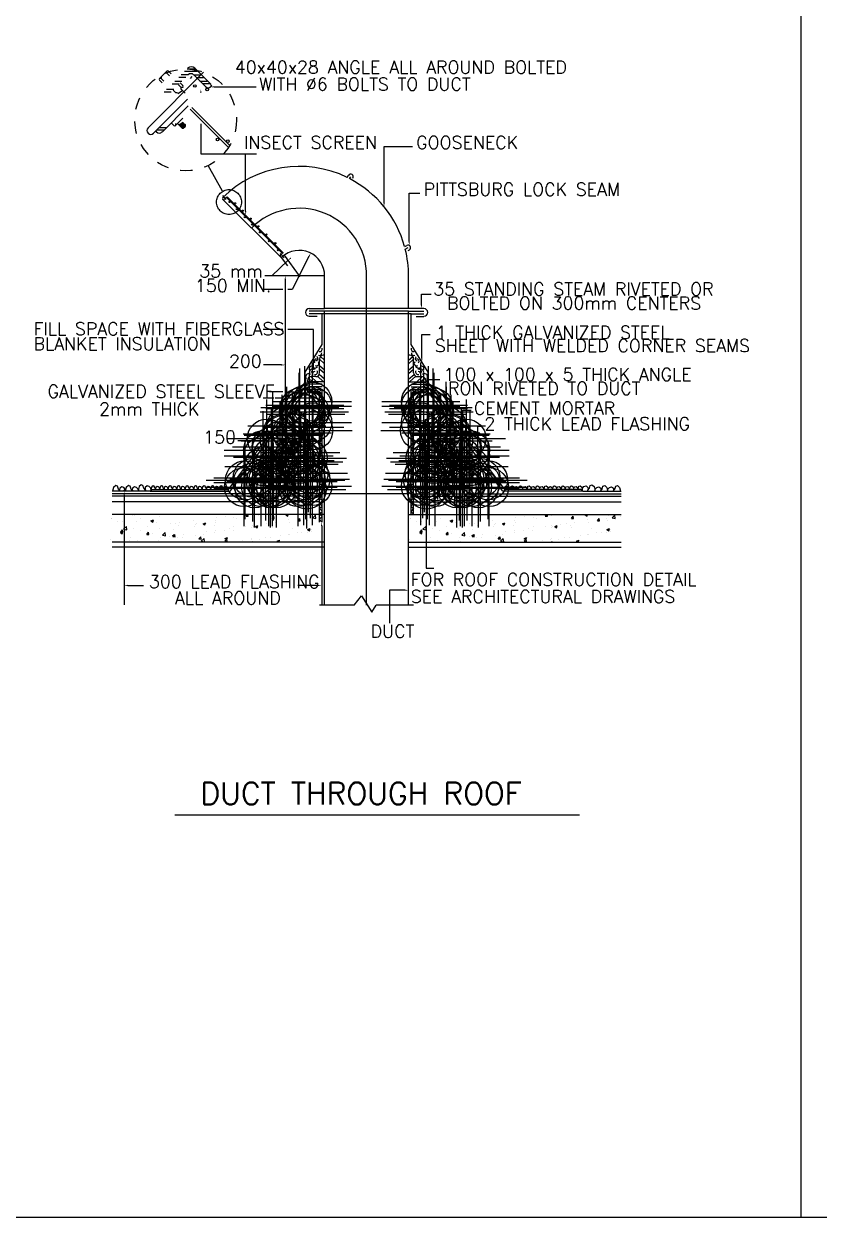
# Model space of a CAD drawing. Extents: x -730 to 2784, y 160 to 852.
# Drawn here: x -709.47 to -701.32, y 213.42 to 225.65 of the extents above; entities that cross this region are included whole.
import ezdxf

# ---------------------------------------------------------------- set-up
doc = ezdxf.new("R2010")
doc.units = 0
doc.header["$MEASUREMENT"] = 0
doc.header["$PDMODE"] = 34
doc.header["$PDSIZE"] = 0.4
for name, pattern in [('CENTER', [50.8, 31.75, -6.35, 6.35, -6.35]), ('DASH2', [0.5, 0.125, -0.125, 0.125, -0.125]), ('DASH3', [200, 100, -100])]:
    doc.linetypes.add(name, pattern=pattern)
for name, color, linetype in [('05_AC-EX.DUCT', 1, 'Continuous'), ('10_AC-TEXT', 3, 'Continuous'), ('DOOR', 250, 'Continuous'), ('MCENTER', 1, 'CENTER'), ('MDUCT', 4, 'Continuous'), ('MDUCT1', 4, 'Continuous'), ('MEQUIP', 1, 'Continuous'), ('MEQUIP5', 1, 'DASH3'), ('MEQUIP6', 4, 'DASH2'), ('MFIT', 4, 'Continuous'), ('T-TEXT', 3, 'Continuous'), ('Z20', 2, 'Continuous')]:
    doc.layers.add(name, color=color, linetype=linetype)
doc.styles.add('AC', font='romans.shx', dxfattribs={"height": 0.2})

# ---------------------------------------------------------------- blocks, each defined once
blk = doc.blocks.new('*X247')
at = {"color": 0}
for p, q in [((53971, 20057), (53971, 20057)), ((53978, 20037), (53978, 20037)), ((54561, 20137), (54561, 20137)), ((54603, 20141), (54603, 20141)), ((54795, 20043), (54795, 20043)), ((55314, 20118), (55314, 20118)), ((56861, 20078), (56861, 20078)), ((57111, 20111), (57111, 20111)), ((57353, 20065), (57353, 20065)), ((57436, 20041), (57436, 20041)), ((57490, 20161), (57490, 20161)), ((57684, 20115), (57723, 20161)), ((57684, 20115), (57744, 20110)), ((57744, 20110), (57734, 20161)), ((57858, 20129), (57858, 20129)), ((58019, 20141), (58019, 20141)), ((58401, 20052), (58450, 20110)), ((58401, 20052), (58461, 20047)), ((58461, 20047), (58450, 20110)), ((58783, 20149), (58814, 20161)), ((58783, 20149), (58832, 20116)), ((58832, 20116), (58848, 20161)), ((58842, 20021), (58842, 20021)), ((59119, 19990), (59167, 20047)), ((59119, 20016), (59119, 20016)), ((59178, 19984), (59167, 20047)), ((59362, 20148), (59362, 20148)), ((59369, 20049), (59369, 20049)), ((59425, 20121), (59425, 20121)), ((59520, 20065), (59598, 20146)), ((59520, 20065), (59609, 20051)), ((59609, 20051), (59598, 20146)), ((59748, 20098), (59748, 20098)), ((54148, 19977), (54148, 19977)), ((54228, 19664), (54298, 19691)), ((54237, 19677), (54285, 19734)), ((54278, 19631), (54298, 19691)), ((54296, 19671), (54285, 19734)), ((54290, 19979), (54290, 19979)), ((54317, 19753), (54394, 19834)), ((54317, 19753), (54405, 19739)), ((54339, 19746), (54339, 19746)), ((54405, 19739), (54394, 19834)), ((54590, 19779), (54590, 19779)), ((54682, 19954), (54682, 19954)), ((54783, 19710), (54783, 19710)), ((54969, 19829), (54969, 19829)), ((55068, 19987), (55138, 20014)), ((55068, 19987), (55118, 19953)), ((55118, 19953), (55138, 20014)), ((55216, 19932), (55216, 19932)), ((55302, 19785), (55302, 19785)), ((55600, 19912), (55600, 19912)), ((55686, 19740), (55686, 19740)), ((55749, 19909), (55749, 19909)), ((55815, 19856), (55815, 19856)), ((55850, 19945), (55850, 19945)), ((56229, 19995), (56229, 19995)), ((56270, 19841), (56270, 19841)), ((56283, 19886), (56283, 19886)), ((56321, 19920), (56321, 19920)), ((56505, 19907), (56575, 19934)), ((56505, 19907), (56555, 19873)), ((56555, 19873), (56575, 19934)), ((56817, 19864), (56817, 19864)), ((56840, 19995), (56840, 19995)), ((56848, 19717), (56848, 19717)), ((56853, 19941), (56853, 19941)), ((57092, 19721), (57092, 19721)), ((57227, 19766), (57227, 19766)), ((57341, 19732), (57341, 19732)), ((57351, 19841), (57351, 19841)), ((57676, 19821), (57676, 19821)), ((57846, 19796), (57846, 19796)), ((57858, 19850), (57858, 19850)), ((57885, 19819), (57885, 19819)), ((57942, 19827), (58012, 19853)), ((57942, 19827), (57992, 19793)), ((57992, 19793), (58012, 19853)), ((58109, 19883), (58109, 19883)), ((58259, 19921), (58259, 19921)), ((58366, 19871), (58366, 19871)), ((58418, 19796), (58418, 19796)), ((58487, 19932), (58487, 19932)), ((58879, 19942), (58879, 19942)), ((58952, 19774), (58952, 19774)), ((59119, 19990), (59178, 19984)), ((59379, 19746), (59449, 19773)), ((59379, 19746), (59429, 19713)), ((59384, 20006), (59384, 20006)), ((59429, 19713), (59449, 19773)), ((59485, 19704), (59485, 19704)), ((59486, 19751), (59486, 19751)), ((53953, 19466), (53953, 19466)), ((54228, 19664), (54278, 19631)), ((54237, 19677), (54296, 19671)), ((54277, 19646), (54277, 19646)), ((54487, 19443), (54487, 19443)), ((54520, 19540), (54520, 19540)), ((54705, 19435), (54705, 19435)), ((54954, 19614), (55002, 19671)), ((54954, 19614), (55014, 19609)), ((55014, 19609), (55002, 19671)), ((55021, 19421), (55021, 19421)), ((55103, 19640), (55103, 19640)), ((55290, 19452), (55290, 19452)), ((55337, 19518), (55337, 19518)), ((55343, 19421), (55343, 19421)), ((55384, 19587), (55462, 19669)), ((55384, 19587), (55473, 19574)), ((55473, 19574), (55462, 19669)), ((55587, 19551), (55587, 19551)), ((55665, 19584), (55735, 19611)), ((55665, 19584), (55715, 19551)), ((55671, 19551), (55719, 19609)), ((55671, 19551), (55731, 19546)), ((55715, 19551), (55735, 19611)), ((55731, 19546), (55719, 19609)), ((55803, 19523), (55803, 19523)), ((55926, 19521), (55926, 19521)), ((55966, 19601), (55966, 19601)), ((56308, 19587), (56308, 19587)), ((56388, 19488), (56437, 19546)), ((56388, 19488), (56448, 19483)), ((56448, 19483), (56437, 19546)), ((56451, 19422), (56529, 19503)), ((56451, 19422), (56540, 19408)), ((56509, 19621), (56509, 19621)), ((56540, 19408), (56529, 19503)), ((56598, 19684), (56598, 19684)), ((56828, 19662), (56828, 19662)), ((57102, 19504), (57172, 19531)), ((57102, 19504), (57152, 19470)), ((57106, 19426), (57154, 19483)), ((57106, 19426), (57165, 19420)), ((57152, 19470), (57172, 19531)), ((57165, 19420), (57154, 19483)), ((57595, 19455), (57595, 19455)), ((57834, 19463), (57834, 19463)), ((57846, 19488), (57846, 19488)), ((57855, 19401), (57871, 19420)), ((57875, 19401), (57871, 19420)), ((58058, 19471), (58058, 19471)), ((58224, 19538), (58224, 19538)), ((58354, 19538), (58354, 19538)), ((58539, 19424), (58609, 19451)), ((58539, 19424), (58573, 19401)), ((58593, 19401), (58609, 19451)), ((58641, 19571), (58641, 19571)), ((58856, 19621), (58856, 19621)), ((58867, 19609), (58867, 19609)), ((59106, 19654), (59106, 19654)), ((59224, 19671), (59224, 19671)), ((59372, 19673), (59372, 19673))]:
    blk.add_line(p, q, dxfattribs=at)

msp = doc.modelspace()

# ---------------------------------------------------------------- linework, layer by layer
at = {"color": 7}
msp.add_line((-701.505, 237.479), (-701.505, 213.419), dxfattribs=at)
at = {"color": 2}
for p, q in [((-706.388, 222.258), (-706.401, 222.258)), ((-705.527, 222.258), (-705.514, 222.258)), ((-706.388, 221.984), (-706.564, 221.984)), ((-706.414, 221.958), (-706.564, 221.958)), ((-706.479, 222.036), (-706.525, 222.036)), ((-705.527, 221.984), (-705.351, 221.984)), ((-705.501, 221.958), (-705.351, 221.958)), ((-705.436, 222.036), (-705.39, 222.036)), ((-706.414, 221.905), (-706.565, 221.905)), ((-706.44, 221.879), (-706.565, 221.879)), ((-705.501, 221.905), (-705.35, 221.905)), ((-705.475, 221.879), (-705.35, 221.879)), ((-708.176, 220.861), (-708.567, 220.861)), ((-706.44, 220.835), (-708.567, 220.835)), ((-705.475, 220.835), (-703.348, 220.835)), ((-703.739, 220.861), (-703.348, 220.861)), ((-706.44, 220.809), (-708.567, 220.809)), ((-706.44, 220.753), (-708.567, 220.753)), ((-705.475, 220.809), (-703.348, 220.809)), ((-705.475, 220.753), (-703.348, 220.753)), ((-706.388, 220.623), (-708.567, 220.623)), ((-705.527, 220.623), (-703.348, 220.623)), ((-706.388, 220.339), (-708.567, 220.339)), ((-705.527, 220.339), (-703.348, 220.339)), ((-706.388, 220.287), (-708.567, 220.287)), ((-705.527, 220.287), (-703.348, 220.287))]:
    msp.add_line(p, q, dxfattribs=at)
at = {"layer": '05_AC-EX.DUCT', "color": 2}
msp.add_line((-707.926, 217.544), (-703.775, 217.544), dxfattribs=at)
at = {"layer": '10_AC-TEXT'}
msp.add_line((-706.503, 222.141), (-706.503, 222.519), dxfattribs=at)
for points in [[(-706.496, 222.141), (-706.509, 222.141), (-706.503, 222.102)], [(-706.425, 220.505), (-706.412, 220.505), (-706.418, 220.544)]]:
    msp.add_solid(points, dxfattribs=at)
at = {"layer": 'MCENTER', "color": 2}
msp.add_line((-705.958, 219.692), (-705.958, 223.074), dxfattribs=at)
msp.add_arc((-706.649, 223.07), 0.692, 359.6679, 135, dxfattribs=at)
at = {"layer": 'MDUCT', "color": 2}
for p, q in [((-708.199, 224.586), (-707.629, 225.156)), ((-707.719, 225.198), (-707.555, 225.034)), ((-708.144, 224.531), (-707.793, 224.882))]:
    msp.add_line(p, q, dxfattribs=at)
for centre, radius, start, end in [((-707.756, 225.161), 0.0522, 45, 135), ((-708.171, 224.559), 0.0391, 135, 315)]:
    msp.add_arc(centre, radius, start, end, dxfattribs=at)
at = {"layer": 'MDUCT1', "color": 2}
for p, q in [((-706.156, 224.078), (-706.143, 224.1)), ((-706.133, 224.066), (-706.12, 224.086)), ((-707.399, 223.853), (-707.433, 223.894)), ((-706.843, 223.299), (-706.803, 223.253)), ((-705.567, 223.369), (-705.545, 223.382)), ((-705.561, 223.342), (-705.532, 223.359)), ((-705.532, 223.329), (-705.519, 223.336)), ((-706.388, 222.733), (-706.388, 223.07)), ((-705.527, 222.733), (-705.527, 223.07)), ((-706.545, 222.733), (-706.388, 222.733)), ((-706.388, 222.707), (-706.545, 222.707)), ((-706.414, 222.681), (-706.545, 222.681)), ((-706.414, 222.367), (-706.414, 222.681)), ((-706.388, 219.692), (-706.388, 222.707)), ((-705.37, 222.733), (-705.527, 222.733)), ((-705.527, 219.692), (-705.527, 222.707)), ((-705.527, 222.707), (-705.37, 222.707)), ((-705.501, 222.367), (-705.501, 222.681)), ((-705.501, 222.681), (-705.37, 222.681)), ((-706.466, 222.654), (-706.545, 222.654)), ((-705.449, 222.654), (-705.37, 222.654)), ((-706.589, 222.081), (-706.414, 222.367)), ((-705.326, 222.081), (-705.501, 222.367)), ((-706.589, 221.976), (-706.589, 222.081)), ((-705.326, 221.976), (-705.326, 222.081)), ((-706.839, 221.644), (-706.589, 221.976)), ((-705.076, 221.644), (-705.326, 221.976)), ((-706.8, 221.644), (-706.839, 221.644)), ((-705.115, 221.644), (-705.076, 221.644))]:
    msp.add_line(p, q, dxfattribs=at)
for centre, radius, start, end in [((-706.649, 223.07), 1.122, 63.9393, 134.3338), ((-706.12, 224.086), 0.0261, 328.2559, 148.2559), ((-706.649, 223.07), 1.122, 15.4362, 62.6017), ((-707.424, 223.863), 0.0131, 135, 315), ((-706.649, 223.07), 1.096, 132.2706, 134.3339), ((-706.833, 223.273), 0.0131, 135, 315), ((-706.649, 223.07), 0.287, 124.5243, 132.3948), ((-706.649, 223.07), 0.261, 0, 132.4072), ((-706.649, 223.07), 1.122, 0, 14.055), ((-705.532, 223.359), 0.0261, 300, 120), ((-706.545, 222.694), 0.0391, 90, 270), ((-705.37, 222.694), 0.0391, 270, 90)]:
    msp.add_arc(centre, radius, start, end, dxfattribs=at)
at = {"layer": 'MEQUIP', "color": 2}
for p, q in [((-707.75, 225.112), (-707.768, 225.094)), ((-707.731, 225.131), (-707.61, 225.009)), ((-707.546, 225.019), (-707.558, 225.031)), ((-707.546, 225.019), (-707.555, 225.009)), ((-708.056, 224.544), (-707.787, 224.814)), ((-707.768, 224.777), (-707.375, 224.384)), ((-707.75, 224.796), (-707.361, 224.407)), ((-708.121, 224.554), (-708.112, 224.544)), ((-707.434, 223.936), (-707.581, 224.2)), ((-706.842, 223.263), (-707.434, 223.854)), ((-706.821, 223.297), (-707.396, 223.872)), ((-706.812, 223.306), (-707.386, 223.881)), ((-705.527, 222.733), (-706.388, 222.733)), ((-705.527, 222.707), (-706.388, 222.707)), ((-706.44, 222.075), (-706.44, 222.218)), ((-705.475, 222.075), (-705.475, 222.218)), ((-707.375, 220.88), (-706.564, 221.958)), ((-706.564, 221.997), (-706.564, 221.984)), ((-705.351, 221.997), (-705.351, 221.984)), ((-704.54, 220.88), (-705.351, 221.958)), ((-706.565, 221.905), (-706.565, 221.879)), ((-706.44, 220.544), (-706.44, 221.879)), ((-706.414, 220.544), (-706.414, 221.905)), ((-705.501, 220.623), (-705.501, 221.905)), ((-705.475, 220.623), (-705.475, 221.879)), ((-705.35, 221.905), (-705.35, 221.879)), ((-708.454, 220.861), (-708.436, 220.88)), ((-708.158, 220.88), (-707.375, 220.88)), ((-703.757, 220.88), (-704.54, 220.88)), ((-703.739, 220.861), (-703.757, 220.88)), ((-706.085, 219.692), (-706.01, 219.788)), ((-706.01, 219.788), (-705.904, 219.622)), ((-706.085, 219.692), (-706.44, 219.692)), ((-705.904, 219.622), (-705.86, 219.692)), ((-705.475, 219.692), (-705.86, 219.692))]:
    msp.add_line(p, q, dxfattribs=at)
for centre, start, end in [((-707.759, 225.103), 45, 135), ((-707.583, 225.037), 225, 315), ((-708.084, 224.572), 225, 315), ((-706.401, 222.218), 90, 180), ((-705.514, 222.218), 0, 90), ((-706.479, 222.075), 270, 0), ((-705.436, 222.075), 180, 270), ((-706.525, 221.997), 90, 180), ((-705.39, 221.997), 0, 90)]:
    msp.add_arc(centre, 0.0391, start, end, dxfattribs=at)
msp.add_solid([(-707.447, 223.973), (-707.459, 223.967), (-707.434, 223.936)], dxfattribs=at)
at = {"layer": 'MEQUIP5', "color": 2}
for p, q in [((-705.501, 222.681), (-706.414, 222.681)), ((-707.356, 220.861), (-706.551, 221.931)), ((-706.414, 221.931), (-706.551, 221.931)), ((-705.501, 221.931), (-705.364, 221.931)), ((-704.559, 220.861), (-705.364, 221.931)), ((-708.176, 220.861), (-707.356, 220.861)), ((-703.739, 220.861), (-704.559, 220.861))]:
    msp.add_line(p, q, dxfattribs=at)
msp.add_circle((-707.369, 223.826), 0.128, dxfattribs=at)
at = {"layer": 'MEQUIP6', "color": 2}
msp.add_circle((-707.813, 224.668), 0.522, dxfattribs=at)
at = {"layer": 'MFIT', "color": 2}
for p, q in [((-708.082, 225.094), (-708.008, 225.167)), ((-708.06, 225.09), (-708.062, 225.114)), ((-708.004, 225.145), (-708.028, 225.147)), ((-708.004, 225.145), (-708.006, 225.169)), ((-708.004, 225.145), (-707.98, 225.121)), ((-707.99, 225.167), (-707.962, 225.14)), ((-707.884, 225.107), (-707.81, 225.107)), ((-707.858, 225.133), (-707.784, 225.133)), ((-707.824, 225.167), (-707.694, 225.167)), ((-707.798, 225.193), (-707.714, 225.193)), ((-707.73, 225.13), (-707.657, 225.13)), ((-708.06, 225.09), (-708.083, 225.092)), ((-708.082, 225.075), (-708.054, 225.048)), ((-708.06, 225.09), (-708.036, 225.066)), ((-707.953, 225.038), (-707.879, 225.038)), ((-707.926, 225.065), (-707.853, 225.065)), ((-707.864, 225.005), (-707.888, 225.029)), ((-707.842, 225.02), (-707.87, 225.048)), ((-707.864, 225.005), (-707.862, 224.981)), ((-707.864, 225.005), (-707.84, 225.003)), ((-707.704, 225.104), (-707.63, 225.104)), ((-707.667, 225.066), (-707.593, 225.066)), ((-707.641, 225.04), (-707.567, 225.04)), ((-708.035, 224.956), (-707.961, 224.956)), ((-708.009, 224.982), (-707.935, 224.982)), ((-707.919, 224.95), (-707.943, 224.974)), ((-707.919, 224.95), (-707.896, 224.948)), ((-707.892, 224.94), (-707.847, 224.97)), ((-707.86, 224.983), (-707.82, 224.942)), ((-707.934, 224.611), (-707.962, 224.639)), ((-707.919, 224.633), (-707.917, 224.61)), ((-707.916, 224.611), (-707.842, 224.685)), ((-707.897, 224.63), (-707.857, 224.589)), ((-707.883, 224.616), (-707.839, 224.645)), ((-707.875, 224.607), (-707.831, 224.637)), ((-707.865, 224.598), (-707.821, 224.627)), ((-708.11, 224.565), (-708.036, 224.565)), ((-708.084, 224.591), (-708.01, 224.591)), ((-707.856, 224.588), (-707.814, 224.616)), ((-707.827, 224.589), (-707.82, 224.596)), ((-706.388, 222.169), (-706.44, 222.215)), ((-706.388, 222.204), (-706.432, 222.243)), ((-705.527, 222.204), (-705.483, 222.243)), ((-705.527, 222.169), (-705.475, 222.215)), ((-706.388, 222.01), (-706.444, 222.059)), ((-706.388, 222.102), (-706.44, 222.148)), ((-706.388, 222.067), (-706.44, 222.113)), ((-705.527, 222.102), (-705.475, 222.148)), ((-705.527, 222.067), (-705.475, 222.113)), ((-705.527, 222.01), (-705.471, 222.059)), ((-706.511, 221.984), (-706.555, 222.022)), ((-706.472, 221.984), (-706.53, 222.036)), ((-706.398, 221.984), (-706.462, 222.04)), ((-705.517, 221.984), (-705.453, 222.04)), ((-705.443, 221.984), (-705.385, 222.036)), ((-705.404, 221.984), (-705.36, 222.022)), ((-706.56, 221.879), (-706.565, 221.884)), ((-706.528, 221.905), (-706.553, 221.879)), ((-706.505, 221.879), (-706.528, 221.905)), ((-706.473, 221.905), (-706.498, 221.879)), ((-706.484, 221.879), (-706.44, 221.836)), ((-706.451, 221.879), (-706.473, 221.905)), ((-706.42, 221.905), (-706.444, 221.879)), ((-706.44, 221.881), (-706.414, 221.861)), ((-706.414, 221.857), (-706.44, 221.834)), ((-706.44, 221.834), (-706.414, 221.814)), ((-706.414, 221.808), (-706.44, 221.788)), ((-705.475, 221.881), (-705.501, 221.861)), ((-705.501, 221.857), (-705.475, 221.834)), ((-705.475, 221.834), (-705.501, 221.814)), ((-705.501, 221.808), (-705.475, 221.788)), ((-705.495, 221.905), (-705.471, 221.879)), ((-705.431, 221.879), (-705.475, 221.836)), ((-705.464, 221.879), (-705.442, 221.905)), ((-705.442, 221.905), (-705.417, 221.879)), ((-705.41, 221.879), (-705.387, 221.905)), ((-705.387, 221.905), (-705.362, 221.879)), ((-705.355, 221.879), (-705.35, 221.884)), ((-706.44, 221.788), (-706.414, 221.767)), ((-706.414, 221.76), (-706.44, 221.734)), ((-706.44, 221.734), (-706.414, 221.71)), ((-706.414, 221.703), (-706.44, 221.68)), ((-706.44, 221.68), (-706.414, 221.656)), ((-705.475, 221.788), (-705.501, 221.767)), ((-705.501, 221.76), (-705.475, 221.734)), ((-705.475, 221.734), (-705.501, 221.71)), ((-705.501, 221.703), (-705.475, 221.68)), ((-705.475, 221.68), (-705.501, 221.656)), ((-706.414, 221.649), (-706.44, 221.625)), ((-706.44, 221.625), (-706.414, 221.601)), ((-706.414, 221.594), (-706.44, 221.57)), ((-706.44, 221.57), (-706.414, 221.55)), ((-705.501, 221.649), (-705.475, 221.625)), ((-705.475, 221.625), (-705.501, 221.601)), ((-705.501, 221.594), (-705.475, 221.57)), ((-705.475, 221.57), (-705.501, 221.55)), ((-706.414, 221.544), (-706.44, 221.524)), ((-706.44, 221.524), (-706.414, 221.503)), ((-706.414, 221.496), (-706.44, 221.471)), ((-706.44, 221.471), (-706.414, 221.446)), ((-706.414, 221.439), (-706.44, 221.417)), ((-705.501, 221.544), (-705.475, 221.524)), ((-705.475, 221.524), (-705.501, 221.503)), ((-705.501, 221.496), (-705.475, 221.471)), ((-705.475, 221.471), (-705.501, 221.446)), ((-705.501, 221.439), (-705.475, 221.417)), ((-706.44, 221.417), (-706.414, 221.392)), ((-706.414, 221.385), (-706.44, 221.362)), ((-706.44, 221.362), (-706.414, 221.342)), ((-706.414, 221.336), (-706.44, 221.316)), ((-706.44, 221.316), (-706.414, 221.295)), ((-705.475, 221.417), (-705.501, 221.392)), ((-705.501, 221.385), (-705.475, 221.362)), ((-705.475, 221.362), (-705.501, 221.342)), ((-705.501, 221.336), (-705.475, 221.316)), ((-705.475, 221.316), (-705.501, 221.295)), ((-706.414, 221.288), (-706.44, 221.262)), ((-706.44, 221.262), (-706.414, 221.238)), ((-706.414, 221.231), (-706.44, 221.209)), ((-706.44, 221.209), (-706.414, 221.184)), ((-705.501, 221.288), (-705.475, 221.262)), ((-705.475, 221.262), (-705.501, 221.238)), ((-705.501, 221.231), (-705.475, 221.209)), ((-705.475, 221.209), (-705.501, 221.184)), ((-706.414, 221.177), (-706.44, 221.155)), ((-706.44, 221.155), (-706.414, 221.13)), ((-706.414, 221.123), (-706.44, 221.1)), ((-706.44, 221.1), (-706.414, 221.075)), ((-705.501, 221.177), (-705.475, 221.155)), ((-705.475, 221.155), (-705.501, 221.13)), ((-705.501, 221.123), (-705.475, 221.1)), ((-705.475, 221.1), (-705.501, 221.075)), ((-706.414, 221.068), (-706.44, 221.045)), ((-706.44, 221.045), (-706.414, 221.025)), ((-706.414, 221.019), (-706.44, 220.999)), ((-706.44, 220.999), (-706.414, 220.978)), ((-706.414, 220.971), (-706.44, 220.945)), ((-705.501, 221.068), (-705.475, 221.045)), ((-705.475, 221.045), (-705.501, 221.025)), ((-705.501, 221.019), (-705.475, 220.999)), ((-705.475, 220.999), (-705.501, 220.978)), ((-705.501, 220.971), (-705.475, 220.945)), ((-708.553, 220.901), (-708.56, 220.875)), ((-708.56, 220.875), (-708.56, 220.861)), ((-708.531, 220.919), (-708.553, 220.901)), ((-708.513, 220.912), (-708.531, 220.919)), ((-708.504, 220.882), (-708.513, 220.912)), ((-708.488, 220.864), (-708.504, 220.882)), ((-708.49, 220.892), (-708.491, 220.873)), ((-708.491, 220.873), (-708.487, 220.861)), ((-708.469, 220.907), (-708.49, 220.892)), ((-708.449, 220.899), (-708.469, 220.907)), ((-708.433, 220.883), (-708.449, 220.899)), ((-708.429, 220.861), (-708.433, 220.883)), ((-708.422, 220.901), (-708.429, 220.875)), ((-708.429, 220.875), (-708.429, 220.861)), ((-708.4, 220.919), (-708.422, 220.901)), ((-708.382, 220.912), (-708.4, 220.919)), ((-708.374, 220.882), (-708.382, 220.912)), ((-708.357, 220.864), (-708.374, 220.882)), ((-708.359, 220.892), (-708.361, 220.873)), ((-708.361, 220.873), (-708.356, 220.861)), ((-708.339, 220.907), (-708.359, 220.892)), ((-708.318, 220.899), (-708.339, 220.907)), ((-708.302, 220.883), (-708.318, 220.899)), ((-708.298, 220.861), (-708.302, 220.883)), ((-708.291, 220.91), (-708.298, 220.883)), ((-708.298, 220.883), (-708.298, 220.861)), ((-708.269, 220.928), (-708.291, 220.91)), ((-708.252, 220.921), (-708.269, 220.928)), ((-708.243, 220.891), (-708.252, 220.921)), ((-708.226, 220.873), (-708.243, 220.891)), ((-708.228, 220.901), (-708.23, 220.882)), ((-708.23, 220.882), (-708.221, 220.861)), ((-708.208, 220.915), (-708.228, 220.901)), ((-708.187, 220.908), (-708.208, 220.915)), ((-708.171, 220.892), (-708.187, 220.908)), ((-708.167, 220.87), (-708.171, 220.892)), ((-708.162, 220.907), (-708.167, 220.889)), ((-708.167, 220.889), (-708.167, 220.87)), ((-708.148, 220.918), (-708.162, 220.907)), ((-708.136, 220.913), (-708.148, 220.918)), ((-708.13, 220.893), (-708.136, 220.913)), ((-708.119, 220.882), (-708.13, 220.893)), ((-708.12, 220.9), (-708.122, 220.888)), ((-708.122, 220.888), (-708.118, 220.88)), ((-708.107, 220.91), (-708.12, 220.9)), ((-708.093, 220.905), (-708.107, 220.91)), ((-708.083, 220.895), (-708.093, 220.905)), ((-708.08, 220.88), (-708.083, 220.895)), ((-708.075, 220.907), (-708.08, 220.889)), ((-708.08, 220.889), (-708.08, 220.88)), ((-708.08, 220.889), (-708.08, 220.88)), ((-708.06, 220.918), (-708.075, 220.907)), ((-708.049, 220.913), (-708.06, 220.918)), ((-708.043, 220.893), (-708.049, 220.913)), ((-708.032, 220.882), (-708.043, 220.893)), ((-708.033, 220.9), (-708.034, 220.888)), ((-708.034, 220.888), (-708.031, 220.88)), ((-708.02, 220.91), (-708.033, 220.9)), ((-708.006, 220.905), (-708.02, 220.91)), ((-707.995, 220.895), (-708.006, 220.905)), ((-707.993, 220.88), (-707.995, 220.895)), ((-707.988, 220.907), (-707.993, 220.889)), ((-707.993, 220.889), (-707.993, 220.88)), ((-707.973, 220.918), (-707.988, 220.907)), ((-707.962, 220.913), (-707.973, 220.918)), ((-707.956, 220.893), (-707.962, 220.913)), ((-707.945, 220.882), (-707.956, 220.893)), ((-707.946, 220.9), (-707.947, 220.888)), ((-707.947, 220.888), (-707.944, 220.88)), ((-707.932, 220.91), (-707.946, 220.9)), ((-707.919, 220.905), (-707.932, 220.91)), ((-707.908, 220.895), (-707.919, 220.905)), ((-707.905, 220.88), (-707.908, 220.895)), ((-707.901, 220.907), (-707.905, 220.889)), ((-707.905, 220.889), (-707.905, 220.88)), ((-707.886, 220.918), (-707.901, 220.907)), ((-707.874, 220.913), (-707.886, 220.918)), ((-707.869, 220.893), (-707.874, 220.913)), ((-707.857, 220.882), (-707.869, 220.893)), ((-707.859, 220.9), (-707.86, 220.888)), ((-707.86, 220.888), (-707.857, 220.88)), ((-707.845, 220.91), (-707.859, 220.9)), ((-707.832, 220.905), (-707.845, 220.91)), ((-707.821, 220.895), (-707.832, 220.905)), ((-707.818, 220.88), (-707.821, 220.895)), ((-707.813, 220.907), (-707.818, 220.889)), ((-707.818, 220.889), (-707.818, 220.88)), ((-707.799, 220.918), (-707.813, 220.907)), ((-707.787, 220.913), (-707.799, 220.918)), ((-707.781, 220.893), (-707.787, 220.913)), ((-707.77, 220.882), (-707.781, 220.893)), ((-707.771, 220.9), (-707.773, 220.888)), ((-707.773, 220.888), (-707.769, 220.88)), ((-707.758, 220.91), (-707.771, 220.9)), ((-707.744, 220.905), (-707.758, 220.91)), ((-707.734, 220.895), (-707.744, 220.905)), ((-707.731, 220.88), (-707.734, 220.895)), ((-707.726, 220.907), (-707.731, 220.889)), ((-707.731, 220.889), (-707.731, 220.88)), ((-707.711, 220.918), (-707.726, 220.907)), ((-707.7, 220.913), (-707.711, 220.918)), ((-707.694, 220.893), (-707.7, 220.913)), ((-707.683, 220.882), (-707.694, 220.893)), ((-707.684, 220.9), (-707.685, 220.888)), ((-707.685, 220.888), (-707.682, 220.88)), ((-707.671, 220.91), (-707.684, 220.9)), ((-707.657, 220.905), (-707.671, 220.91)), ((-707.646, 220.895), (-707.657, 220.905)), ((-707.644, 220.88), (-707.646, 220.895)), ((-707.639, 220.907), (-707.644, 220.889)), ((-707.644, 220.889), (-707.644, 220.88)), ((-707.624, 220.918), (-707.639, 220.907)), ((-707.613, 220.913), (-707.624, 220.918)), ((-707.607, 220.893), (-707.613, 220.913)), ((-707.596, 220.882), (-707.607, 220.893)), ((-707.597, 220.9), (-707.598, 220.888)), ((-707.598, 220.888), (-707.595, 220.88)), ((-707.583, 220.91), (-707.597, 220.9)), ((-707.57, 220.905), (-707.583, 220.91)), ((-707.559, 220.895), (-707.57, 220.905)), ((-707.556, 220.88), (-707.559, 220.895)), ((-707.552, 220.907), (-707.556, 220.889)), ((-707.556, 220.889), (-707.556, 220.88)), ((-707.537, 220.918), (-707.552, 220.907)), ((-707.525, 220.913), (-707.537, 220.918)), ((-707.52, 220.893), (-707.525, 220.913)), ((-707.508, 220.882), (-707.52, 220.893)), ((-707.51, 220.9), (-707.511, 220.888)), ((-707.511, 220.888), (-707.508, 220.88)), ((-707.496, 220.91), (-707.51, 220.9)), ((-707.483, 220.905), (-707.496, 220.91)), ((-707.472, 220.895), (-707.483, 220.905)), ((-707.469, 220.88), (-707.472, 220.895)), ((-707.464, 220.907), (-707.469, 220.889)), ((-707.469, 220.889), (-707.469, 220.88)), ((-707.45, 220.918), (-707.464, 220.907)), ((-707.438, 220.913), (-707.45, 220.918)), ((-707.432, 220.893), (-707.438, 220.913)), ((-707.421, 220.882), (-707.432, 220.893)), ((-707.422, 220.9), (-707.424, 220.888)), ((-707.424, 220.888), (-707.42, 220.88)), ((-707.409, 220.91), (-707.422, 220.9)), ((-707.395, 220.905), (-707.409, 220.91)), ((-707.385, 220.895), (-707.395, 220.905)), ((-707.382, 220.88), (-707.385, 220.895)), ((-706.44, 220.945), (-706.414, 220.921)), ((-706.414, 220.914), (-706.44, 220.891)), ((-706.44, 220.891), (-706.414, 220.867)), ((-706.414, 220.86), (-706.44, 220.836)), ((-706.44, 220.836), (-706.414, 220.816)), ((-705.527, 220.835), (-706.388, 220.835)), ((-705.475, 220.945), (-705.501, 220.921)), ((-705.501, 220.914), (-705.475, 220.891)), ((-705.475, 220.891), (-705.501, 220.867)), ((-705.501, 220.86), (-705.475, 220.836)), ((-705.475, 220.836), (-705.501, 220.816)), ((-704.542, 220.881), (-704.532, 220.913)), ((-704.532, 220.913), (-704.521, 220.918)), ((-704.521, 220.918), (-704.506, 220.907)), ((-704.51, 220.91), (-704.488, 220.9)), ((-704.506, 220.907), (-704.501, 220.889)), ((-704.501, 220.889), (-704.501, 220.88)), ((-704.49, 220.882), (-704.479, 220.893)), ((-704.487, 220.888), (-704.49, 220.88)), ((-704.488, 220.9), (-704.487, 220.888)), ((-704.479, 220.893), (-704.473, 220.913)), ((-704.473, 220.913), (-704.461, 220.918)), ((-704.461, 220.918), (-704.446, 220.907)), ((-704.446, 220.907), (-704.442, 220.889)), ((-704.443, 220.895), (-704.432, 220.905)), ((-704.442, 220.88), (-704.439, 220.895)), ((-704.442, 220.889), (-704.442, 220.88)), ((-704.432, 220.905), (-704.419, 220.91)), ((-704.419, 220.91), (-704.405, 220.9)), ((-704.407, 220.882), (-704.395, 220.893)), ((-704.404, 220.888), (-704.407, 220.88)), ((-704.405, 220.9), (-704.404, 220.888)), ((-704.395, 220.893), (-704.39, 220.913)), ((-704.39, 220.913), (-704.378, 220.918)), ((-704.378, 220.918), (-704.363, 220.907)), ((-704.363, 220.907), (-704.359, 220.889)), ((-704.359, 220.88), (-704.356, 220.895)), ((-704.359, 220.889), (-704.359, 220.88)), ((-704.356, 220.895), (-704.345, 220.905)), ((-704.345, 220.905), (-704.332, 220.91)), ((-704.332, 220.91), (-704.318, 220.9)), ((-704.317, 220.888), (-704.32, 220.88)), ((-704.319, 220.882), (-704.308, 220.893)), ((-704.318, 220.9), (-704.317, 220.888)), ((-704.308, 220.893), (-704.302, 220.913)), ((-704.302, 220.913), (-704.291, 220.918)), ((-704.291, 220.918), (-704.276, 220.907)), ((-704.276, 220.907), (-704.271, 220.889)), ((-704.271, 220.88), (-704.269, 220.895)), ((-704.271, 220.889), (-704.271, 220.88)), ((-704.269, 220.895), (-704.258, 220.905)), ((-704.258, 220.905), (-704.244, 220.91)), ((-704.244, 220.91), (-704.231, 220.9)), ((-704.23, 220.888), (-704.233, 220.88)), ((-704.232, 220.882), (-704.221, 220.893)), ((-704.231, 220.9), (-704.23, 220.888)), ((-704.221, 220.893), (-704.215, 220.913)), ((-704.215, 220.913), (-704.204, 220.918)), ((-704.204, 220.918), (-704.189, 220.907)), ((-704.189, 220.907), (-704.184, 220.889)), ((-704.184, 220.88), (-704.181, 220.895)), ((-704.184, 220.889), (-704.184, 220.88)), ((-704.181, 220.895), (-704.171, 220.905)), ((-704.171, 220.905), (-704.157, 220.91)), ((-704.157, 220.91), (-704.144, 220.9)), ((-704.142, 220.888), (-704.146, 220.88)), ((-704.145, 220.882), (-704.134, 220.893)), ((-704.144, 220.9), (-704.142, 220.888)), ((-704.134, 220.893), (-704.128, 220.913)), ((-704.128, 220.913), (-704.116, 220.918)), ((-704.116, 220.918), (-704.102, 220.907)), ((-704.102, 220.907), (-704.097, 220.889)), ((-704.097, 220.88), (-704.094, 220.895)), ((-704.097, 220.889), (-704.097, 220.88)), ((-704.094, 220.895), (-704.083, 220.905)), ((-704.083, 220.905), (-704.07, 220.91)), ((-704.07, 220.91), (-704.056, 220.9)), ((-704.058, 220.882), (-704.046, 220.893)), ((-704.055, 220.888), (-704.058, 220.88)), ((-704.056, 220.9), (-704.055, 220.888)), ((-704.046, 220.893), (-704.041, 220.913)), ((-704.041, 220.913), (-704.029, 220.918)), ((-704.029, 220.918), (-704.014, 220.907)), ((-704.014, 220.907), (-704.01, 220.889)), ((-704.01, 220.88), (-704.007, 220.895)), ((-704.01, 220.889), (-704.01, 220.88)), ((-704.007, 220.895), (-703.996, 220.905)), ((-703.996, 220.905), (-703.983, 220.91)), ((-703.983, 220.91), (-703.969, 220.9)), ((-703.968, 220.888), (-703.971, 220.88)), ((-703.97, 220.882), (-703.959, 220.893)), ((-703.969, 220.9), (-703.968, 220.888)), ((-703.959, 220.893), (-703.953, 220.913)), ((-703.953, 220.913), (-703.942, 220.918)), ((-703.942, 220.918), (-703.927, 220.907)), ((-703.927, 220.907), (-703.922, 220.889)), ((-703.922, 220.88), (-703.92, 220.895)), ((-703.922, 220.889), (-703.922, 220.88)), ((-703.92, 220.895), (-703.909, 220.905)), ((-703.909, 220.905), (-703.895, 220.91)), ((-703.895, 220.91), (-703.882, 220.9)), ((-703.881, 220.888), (-703.884, 220.88)), ((-703.883, 220.882), (-703.872, 220.893)), ((-703.882, 220.9), (-703.881, 220.888)), ((-703.872, 220.893), (-703.866, 220.913)), ((-703.866, 220.913), (-703.855, 220.918)), ((-703.855, 220.918), (-703.84, 220.907)), ((-703.84, 220.907), (-703.835, 220.889)), ((-703.835, 220.88), (-703.832, 220.895)), ((-703.835, 220.889), (-703.835, 220.88)), ((-703.835, 220.889), (-703.835, 220.88)), ((-703.832, 220.895), (-703.822, 220.905)), ((-703.822, 220.905), (-703.808, 220.91)), ((-703.808, 220.91), (-703.795, 220.9)), ((-703.793, 220.888), (-703.797, 220.88)), ((-703.796, 220.882), (-703.785, 220.893)), ((-703.795, 220.9), (-703.793, 220.888)), ((-703.785, 220.893), (-703.779, 220.913)), ((-703.779, 220.913), (-703.767, 220.918)), ((-703.767, 220.918), (-703.753, 220.907)), ((-703.753, 220.907), (-703.748, 220.889)), ((-703.748, 220.87), (-703.744, 220.892)), ((-703.748, 220.889), (-703.748, 220.87)), ((-703.744, 220.892), (-703.728, 220.908)), ((-703.728, 220.908), (-703.707, 220.915)), ((-703.707, 220.915), (-703.687, 220.901)), ((-703.685, 220.882), (-703.694, 220.861)), ((-703.689, 220.873), (-703.672, 220.891)), ((-703.687, 220.901), (-703.685, 220.882)), ((-703.672, 220.891), (-703.663, 220.921)), ((-703.663, 220.921), (-703.646, 220.928)), ((-703.646, 220.928), (-703.624, 220.91)), ((-703.624, 220.91), (-703.617, 220.883)), ((-703.617, 220.883), (-703.617, 220.861)), ((-703.617, 220.861), (-703.613, 220.883)), ((-703.613, 220.883), (-703.597, 220.899)), ((-703.597, 220.899), (-703.576, 220.907)), ((-703.576, 220.907), (-703.556, 220.892)), ((-703.554, 220.873), (-703.559, 220.861)), ((-703.558, 220.864), (-703.541, 220.882)), ((-703.556, 220.892), (-703.554, 220.873)), ((-703.541, 220.882), (-703.533, 220.912)), ((-703.533, 220.912), (-703.515, 220.919)), ((-703.515, 220.919), (-703.493, 220.901)), ((-703.493, 220.901), (-703.486, 220.875)), ((-703.486, 220.861), (-703.482, 220.883)), ((-703.486, 220.875), (-703.486, 220.861)), ((-703.482, 220.883), (-703.466, 220.899)), ((-703.466, 220.899), (-703.446, 220.907)), ((-703.446, 220.907), (-703.425, 220.892)), ((-703.424, 220.873), (-703.428, 220.861)), ((-703.427, 220.864), (-703.411, 220.882)), ((-703.425, 220.892), (-703.424, 220.873)), ((-703.411, 220.882), (-703.402, 220.912)), ((-703.402, 220.912), (-703.384, 220.919)), ((-703.384, 220.919), (-703.362, 220.901)), ((-703.362, 220.901), (-703.355, 220.875)), ((-703.355, 220.875), (-703.355, 220.861)), ((-706.414, 220.81), (-706.44, 220.791)), ((-706.44, 220.791), (-706.414, 220.77)), ((-706.414, 220.762), (-706.44, 220.737)), ((-706.44, 220.737), (-706.414, 220.712)), ((-706.414, 220.705), (-706.44, 220.683)), ((-705.501, 220.81), (-705.475, 220.791)), ((-705.475, 220.791), (-705.501, 220.77)), ((-705.501, 220.762), (-705.475, 220.737)), ((-705.475, 220.737), (-705.501, 220.712)), ((-705.501, 220.705), (-705.475, 220.683)), ((-706.44, 220.683), (-706.414, 220.658)), ((-706.414, 220.651), (-706.44, 220.629)), ((-706.44, 220.629), (-706.414, 220.605)), ((-706.414, 220.598), (-706.44, 220.574)), ((-705.475, 220.683), (-705.501, 220.658)), ((-705.501, 220.651), (-705.475, 220.629)), ((-706.445, 220.574), (-706.418, 220.544))]:
    msp.add_line(p, q, dxfattribs=at)
for centre, radius in [((-707.719, 225.016), 0.013), ((-707.593, 224.98), 0.013), ((-707.486, 224.467), 0.013), ((-707.381, 224.45), 0.013), ((-707.361, 223.827), 0.00666), ((-707.306, 223.813), 0.00666), ((-707.288, 223.754), 0.00666), ((-707.229, 223.737), 0.00666), ((-707.206, 223.672), 0.00666), ((-707.147, 223.655), 0.00666), ((-707.13, 223.595), 0.00666), ((-707.069, 223.577), 0.00666), ((-707.051, 223.516), 0.00666), ((-706.984, 223.493), 0.00666), ((-706.96, 223.425), 0.00666), ((-706.894, 223.403), 0.00666), ((-706.868, 223.333), 0.00666)]:
    msp.add_circle(centre, radius, dxfattribs=at)
for centre, radius, start, end in [((-707.999, 225.158), 0.013, 45, 135), ((-708.073, 225.084), 0.013, 135, 225), ((-707.851, 225.011), 0.013, 315, 45), ((-707.835, 224.611), 0.0209, 315, 45), ((-707.925, 224.62), 0.013, 225, 315), ((-707.842, 224.604), 0.0209, 225, 315), ((-706.44, 222.32), 0.027, 261.2523, 13.4408), ((-705.475, 222.32), 0.027, 166.5592, 278.7477), ((-706.47, 222.194), 0.0258, 91.9285, 216.6863), ((-706.472, 222.172), 0.0256, 241.7385, 34.3806), ((-706.479, 222.221), 0.0224, 275.3256, 57.0691), ((-706.44, 222.277), 0.0234, 242.9055, 8.4072), ((-705.475, 222.277), 0.0234, 171.5928, 297.0945), ((-705.443, 222.172), 0.0256, 145.6194, 298.2615), ((-705.436, 222.221), 0.0224, 122.9309, 264.6744), ((-705.445, 222.194), 0.0258, 323.3137, 88.0715), ((-706.55, 222.034), 0.0328, 92.6808, 209.5495), ((-706.515, 222.115), 0.0311, 74.7799, 201.1951), ((-706.51, 222.081), 0.0333, 109.7876, 221.9274), ((-706.491, 222.083), 0.0303, 76.581, 186.6356), ((-706.49, 222.16), 0.0355, 220.7074, 327.5704), ((-706.488, 222.061), 0.0266, 87.6122, 193.7592), ((-706.486, 222.084), 0.0258, 253.5078, 28.6481), ((-705.425, 222.16), 0.0355, 212.4296, 319.2926), ((-705.429, 222.084), 0.0258, 151.3519, 286.4922), ((-705.424, 222.083), 0.0303, 353.3644, 103.419), ((-705.427, 222.061), 0.0266, 346.2408, 92.3878), ((-705.4, 222.115), 0.0311, 338.8049, 105.2201), ((-705.405, 222.081), 0.0333, 318.0726, 70.2124), ((-705.365, 222.034), 0.0328, 330.4505, 87.3192)]:
    msp.add_arc(centre, radius, start, end, dxfattribs=at)
for p in [(-706.514, 221.78), (-705.401, 221.78), (-706.65, 221.674), (-706.641, 221.721), (-706.592, 221.745), (-706.592, 221.709), (-706.582, 221.65), (-706.543, 221.674), (-706.514, 221.733), (-705.401, 221.733), (-705.372, 221.674), (-705.333, 221.65), (-705.323, 221.745), (-705.323, 221.709), (-705.274, 221.721), (-705.265, 221.674), (-706.777, 221.531), (-706.514, 221.567), (-705.401, 221.567), (-705.139, 221.531), (-706.825, 221.448), (-706.815, 221.437), (-706.718, 221.46), (-706.592, 221.519), (-706.505, 221.484), (-705.41, 221.484), (-705.323, 221.519), (-705.197, 221.46), (-705.1, 221.437), (-705.09, 221.448), (-707.019, 221.282), (-706.932, 221.282), (-706.845, 221.377), (-705.07, 221.377), (-704.983, 221.318), (-704.983, 221.282), (-704.934, 221.401), (-704.896, 221.282), (-707.019, 221.223), (-706.922, 221.211), (-706.699, 221.223), (-706.689, 221.175), (-706.65, 221.199), (-706.631, 221.258), (-706.602, 221.164), (-706.563, 221.199), (-705.352, 221.199), (-705.313, 221.164), (-705.284, 221.258), (-705.265, 221.199), (-705.226, 221.175), (-705.216, 221.223), (-704.993, 221.211), (-704.896, 221.223), (-707.01, 221.116), (-706.864, 221.116), (-706.65, 221.14), (-706.553, 221.045), (-705.362, 221.045), (-705.265, 221.14), (-705.051, 221.116), (-704.905, 221.116), (-707.204, 220.974), (-707.126, 220.998), (-707.126, 220.95), (-706.99, 220.962), (-706.961, 220.986), (-706.912, 220.962), (-706.66, 220.962), (-706.602, 220.914), (-706.582, 220.974), (-706.534, 220.986), (-706.514, 220.914), (-705.401, 220.914), (-705.381, 220.986), (-705.333, 220.974), (-705.313, 220.914), (-705.255, 220.962), (-705.003, 220.962), (-704.954, 220.986), (-704.925, 220.962), (-704.789, 220.998), (-704.789, 220.95), (-704.711, 220.974), (-707.214, 220.903), (-707.107, 220.891), (-707.039, 220.903), (-706.961, 220.903), (-706.922, 220.903), (-706.66, 220.903), (-706.572, 220.879), (-705.343, 220.879), (-705.255, 220.903), (-705.032, 220.891), (-704.993, 220.903), (-704.973, 220.891), (-704.954, 220.903), (-704.876, 220.903), (-704.808, 220.891), (-704.701, 220.903)]:
    msp.add_point(p, dxfattribs=at)
for points in [[(-706.484, 221.879), (-706.44, 221.836), (-706.444, 221.879), (-706.44, 221.836)], [(-705.431, 221.879), (-705.475, 221.836), (-705.471, 221.879), (-705.475, 221.836)]]:
    msp.add_solid(points, dxfattribs=at)
at = {"layer": 'T-TEXT', "color": 7, "linetype": 'Continuous'}
for p, q in [((-707.519, 225.006), (-707.09, 225.006)), ((-707.657, 224.627), (-707.657, 224.322)), ((-705.778, 223.817), (-705.778, 224.397)), ((-705.778, 224.397), (-705.488, 224.397)), ((-707.657, 224.322), (-707.088, 224.322)), ((-707.198, 223.731), (-707.198, 224.322)), ((-705.52, 223.422), (-705.52, 223.917)), ((-705.52, 223.917), (-705.412, 223.917)), ((-706.804, 223.28), (-706.649, 223.07)), ((-706.764, 223.226), (-706.929, 223.07)), ((-706.834, 223.258), (-706.77, 223.171)), ((-706.549, 223.268), (-706.72, 222.93)), ((-706.388, 223.07), (-707.003, 223.07)), ((-706.792, 223.031), (-706.792, 220.835)), ((-706.818, 222.93), (-707.005, 222.93)), ((-706.72, 222.93), (-706.766, 222.93)), ((-705.395, 222.882), (-705.295, 222.882)), ((-705.395, 222.772), (-705.395, 222.882)), ((-706.818, 222.519), (-707.018, 222.519)), ((-706.503, 222.519), (-706.766, 222.519)), ((-705.39, 222.468), (-705.307, 222.468)), ((-705.39, 222.226), (-705.39, 222.468)), ((-706.831, 222.156), (-707.016, 222.156)), ((-705.313, 222.006), (-705.207, 222.006)), ((-706.946, 221.814), (-707.018, 221.814)), ((-706.818, 221.879), (-706.953, 221.879)), ((-706.92, 220.874), (-706.92, 221.879)), ((-706.818, 221.814), (-706.894, 221.814)), ((-706.479, 221.814), (-706.766, 221.814)), ((-706.764, 221.879), (-706.677, 221.879)), ((-704.97, 221.233), (-704.97, 221.694)), ((-704.97, 221.694), (-704.886, 221.694)), ((-704.818, 221.245), (-704.818, 221.529)), ((-704.818, 221.529), (-704.768, 221.529)), ((-706.959, 221.377), (-707.278, 221.377)), ((-708.445, 220.822), (-708.445, 219.696)), ((-705.348, 220.809), (-705.348, 220.074)), ((-706.418, 220.505), (-706.418, 219.696)), ((-705.348, 220.074), (-705.269, 220.074)), ((-708.406, 219.896), (-708.247, 219.896)), ((-706.458, 219.896), (-706.662, 219.896)), ((-705.722, 219.846), (-705.722, 219.508)), ((-705.566, 219.846), (-705.722, 219.846))]:
    msp.add_line(p, q, dxfattribs=at)
at = {"layer": 'T-TEXT', "color": 7, "linetype": 'Continuous', "const_width": 0.013}
msp.add_lwpolyline([(-706.656, 223.07, 1), (-706.643, 223.07, 1)], format="xyb", close=True, dxfattribs=at)
at = {"layer": 'T-TEXT', "color": 7, "linetype": 'Continuous'}
for p in [(-706.981, 221.401), (-706.932, 221.318), (-706.942, 220.891), (-706.883, 220.891)]:
    msp.add_point(p, dxfattribs=at)
for points in [[(-707.519, 225), (-707.519, 225.013), (-707.558, 225.006)], [(-707.664, 224.944), (-707.651, 224.944), (-707.657, 224.983)], [(-705.772, 223.817), (-705.785, 223.817), (-705.778, 223.778)], [(-707.191, 223.731), (-707.204, 223.731), (-707.198, 223.692)], [(-705.514, 223.422), (-705.527, 223.422), (-705.52, 223.382)], [(-706.555, 223.271), (-706.543, 223.265), (-706.531, 223.303)], [(-706.825, 223.178), (-706.816, 223.169), (-706.792, 223.2)], [(-706.731, 223.248), (-706.74, 223.258), (-706.764, 223.226)], [(-706.798, 223.031), (-706.785, 223.031), (-706.792, 223.07)], [(-705.389, 222.772), (-705.402, 222.772), (-705.395, 222.733)], [(-705.384, 222.226), (-705.397, 222.226), (-705.39, 222.187)], [(-706.831, 222.162), (-706.831, 222.149), (-706.792, 222.156)], [(-705.313, 221.999), (-705.313, 222.012), (-705.352, 222.006)], [(-706.926, 221.84), (-706.913, 221.84), (-706.92, 221.879)], [(-706.479, 221.821), (-706.479, 221.808), (-706.44, 221.814)], [(-706.959, 221.383), (-706.959, 221.37), (-706.92, 221.377)], [(-704.964, 221.233), (-704.977, 221.233), (-704.97, 221.194)], [(-704.812, 221.245), (-704.825, 221.245), (-704.818, 221.206)], [(-708.451, 220.822), (-708.438, 220.822), (-708.445, 220.861)], [(-706.913, 220.875), (-706.926, 220.874), (-706.919, 220.835)], [(-706.785, 220.874), (-706.798, 220.874), (-706.792, 220.835)], [(-708.406, 219.889), (-708.406, 219.902), (-708.445, 219.896)], [(-706.458, 219.902), (-706.458, 219.889), (-706.418, 219.896)], [(-705.566, 219.853), (-705.566, 219.84), (-705.527, 219.846)]]:
    msp.add_solid(points, dxfattribs=at)
at = {"layer": 'Z20', "color": 7}
msp.add_line((-729.238, 213.419), (-673.153, 213.419), dxfattribs=at)

# ---------------------------------------------------------------- block references
at = {"layer": 'DOOR', "color": 2, "xscale": 0.0003728519757260074, "yscale": 0.0003728519757260074, "zscale": 0.0003728519756909371}
for p in [(-728.702, 213.106), (-725.632, 213.106)]:
    msp.add_blockref('*X247', p, dxfattribs=at)

# ---------------------------------------------------------------- texts
at = {"layer": '05_AC-EX.DUCT', "color": 2, "style": 'AC'}
msp.add_text('DUCT THROUGH ROOF', height=0.2255, dxfattribs=at).set_placement((-707.662, 217.65))
at = {"layer": 'T-TEXT', "color": 7, "linetype": 'Continuous', "style": 'AC'}
for s, p in [('40x40x28 ANGLE ALL AROUND BOLTED ', (-707.309, 225.144)), (' WITH %%c6 BOLTS TO DUCT', (-707.15, 224.97)), ('INSECT SCREEN', (-707.215, 224.372)), ('GOOSENECK', (-705.449, 224.371)), ('PITTSBURG LOCK SEAM', (-705.372, 223.891)), ('35 mm', (-707.673, 223.054)), ('150 MIN.', (-707.718, 222.904)), ('35 STANDING STEAM RIVETED OR', (-705.273, 222.869)), ('BOLTED ON 300mm CENTERS', (-705.133, 222.725)), ('FILL SPACE WITH FIBERGLASS', (-709.374, 222.461)), ('1 THICK GALVANIZED STEEL', (-705.248, 222.425)), ('BLANKET INSULATION', (-709.374, 222.308)), ('SHEET WITH WELDED CORNER SEAMS', (-705.258, 222.289)), ('200', (-707.369, 222.13)), ('100 x 100 x 5 THICK ANGLE', (-705.167, 221.994)), ('GALVANIZED STEEL SLEEVE', (-709.23, 221.82)), ('IRON RIVETED TO DUCT', (-705.167, 221.851)), ('2mm THICK', (-708.701, 221.639)), ('CEMENT MORTAR', (-704.857, 221.648)), ('2 THICK LEAD FLASHING', (-704.749, 221.488)), ('150', (-707.633, 221.351)), ('300 LEAD FLASHING', (-708.19, 219.869)), ('FOR ROOF CONSTRUCTION DETAIL', (-705.504, 219.891)), ('SEE ARCHITECTURAL DRAWINGS', (-705.504, 219.717)), ('ALL AROUND', (-707.923, 219.701)), ('DUCT', (-705.916, 219.36))]:
    msp.add_text(s, height=0.1305, dxfattribs=at).set_placement(p)

doc.saveas('drawing.dxf')
